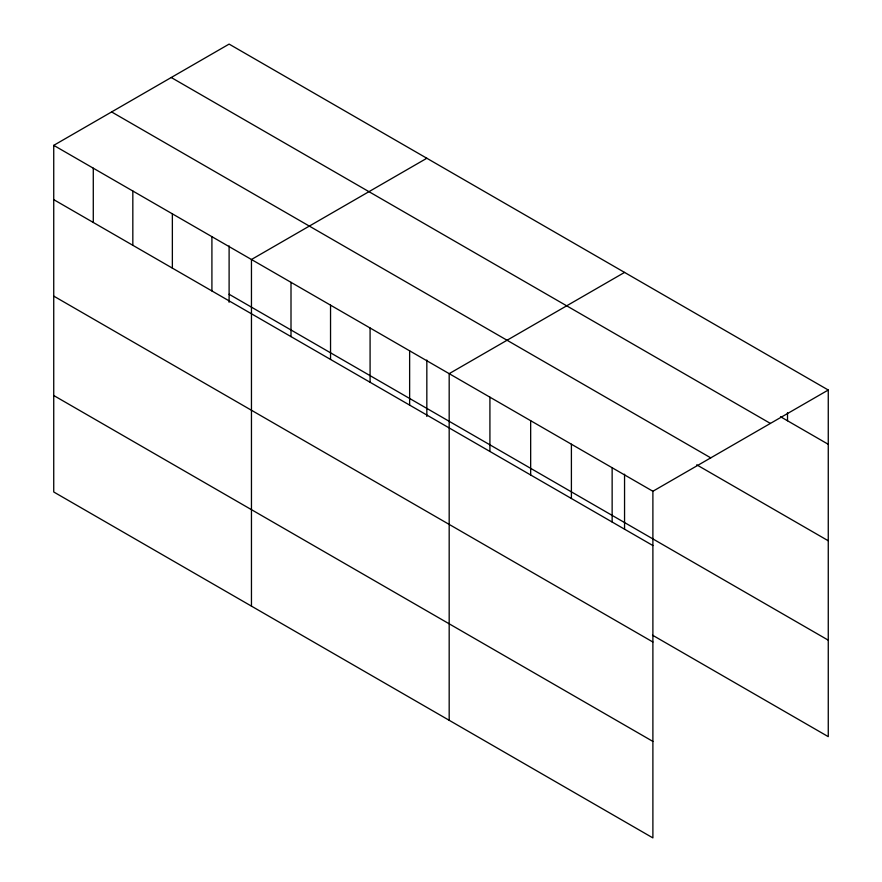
<?xml version="1.0" encoding="UTF-8"?>
<svg xmlns="http://www.w3.org/2000/svg" width="882" height="882" viewBox="0 0 882 882"><rect width="100%" height="100%" fill="white"/><g stroke="black" fill="none" stroke-linecap="round" stroke-linejoin="round"><path stroke-width="1.32" d="M53.736 145.354L652.889 491.263L652.889 837.9L53.736 491.98L53.736 145.354L229.111 44.1L828.264 390.02L828.264 736.646L652.493 635.172M426.833 158.253L251.458 259.506L251.458 606.132M624.555 272.406L449.181 373.659L449.181 720.285M652.889 491.263L828.264 390.02M780.537 416.745L828.264 444.296M171.24 77.517L770.394 423.426M111.606 111.937L710.76 457.857M696.725 464.825L828.264 540.776M229.111 294.257L828.264 640.167M53.736 199.63L652.889 545.55M53.736 296.109L652.889 642.019M53.736 395.511L652.889 741.42M787.516 412.633L787.516 420.769M624.555 474.207L624.555 529.255M612.141 467.747L612.141 522.023M571.404 444.219L571.404 498.506M530.666 420.703L530.666 474.979M489.918 397.176L489.918 451.452M426.833 360.054L426.833 416.447M409.634 350.827L409.634 405.103M370.087 327.994L370.087 382.27M330.541 305.161L330.541 359.448M291.005 282.339L291.005 336.615M229.111 245.902L229.111 302.294M211.912 236.674L211.912 290.95M172.365 213.841L172.365 268.117M132.829 191.008L132.829 245.295M93.283 168.186L93.283 222.462"/></g></svg>
